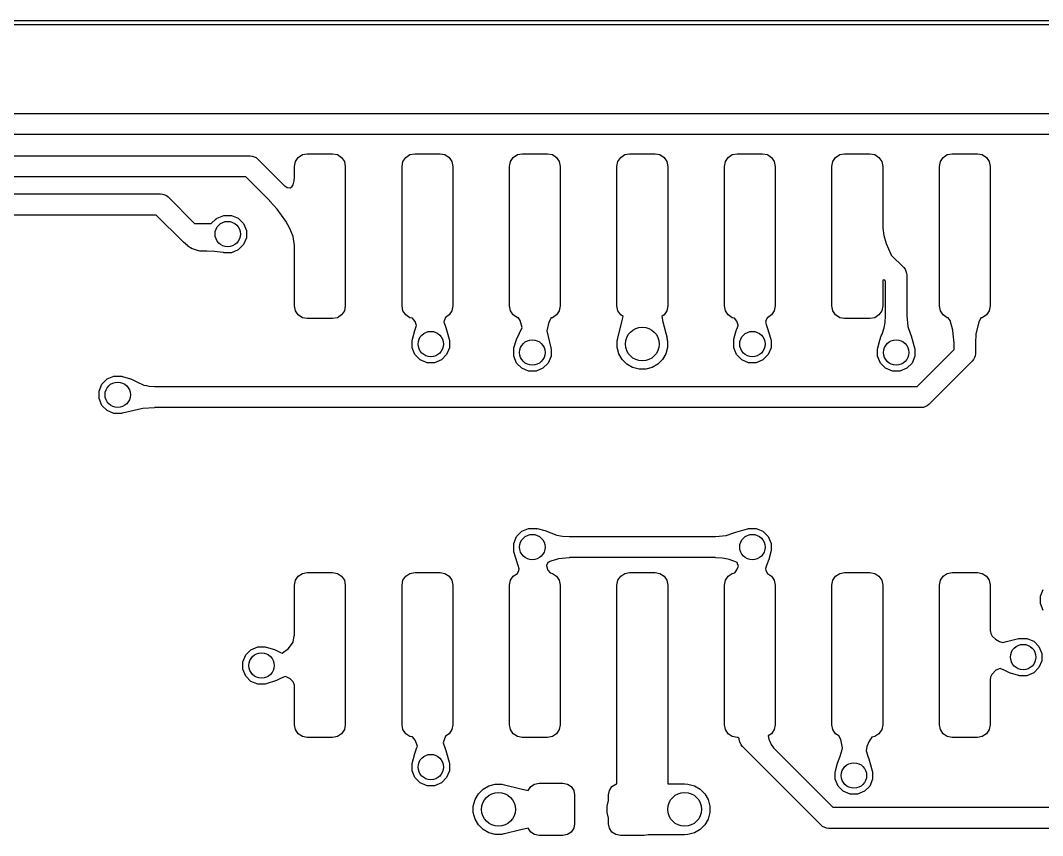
# Model space of a CAD drawing. Extents: x 89 to 178, y -115 to -57.
# Drawn here: x 114.95 to 127.03, y -66.61 to -56.97 of the extents above; entities that cross this region are included whole.
import ezdxf

# ---------------------------------------------------------------- set-up
doc = ezdxf.new("R2010")
doc.units = 0
doc.layers.add('BLACK', color=7, linetype='CONTINUOUS')

msp = doc.modelspace()

# ---------------------------------------------------------------- linework, layer by layer
at = {"layer": 'BLACK', "linetype": 'CONTINUOUS'}
for p, q in [((97.5, -56.975), (169.5, -56.975)), ((169.47582, -57.025), (97.524182, -57.025)), ((99.612667, -58.075), (129.6, -58.075)), ((129.548224, -58.325), (99.613449, -58.325)), ((102, -58.575), (117.665, -58.575)), ((117.665, -58.575), (117.689386, -58.577402)), ((117.689386, -58.577402), (117.689387, -58.577402)), ((117.689387, -58.577402), (117.699975, -58.581788)), ((118.233934, -58.593934), (118.282597, -58.561418)), ((118.282597, -58.561418), (118.34, -58.55)), ((118.34, -58.55), (118.64, -58.55)), ((118.64, -58.55), (118.697403, -58.561418)), ((118.697403, -58.561418), (118.746066, -58.593934)), ((119.503934, -58.593934), (119.552597, -58.561418)), ((119.552597, -58.561418), (119.61, -58.55)), ((119.61, -58.55), (119.91, -58.55)), ((119.91, -58.55), (119.967403, -58.561418)), ((119.967403, -58.561418), (120.016066, -58.593934)), ((120.773934, -58.593934), (120.822597, -58.561418)), ((120.822597, -58.561418), (120.88, -58.55)), ((120.88, -58.55), (121.18, -58.55)), ((121.18, -58.55), (121.237403, -58.561418)), ((121.237403, -58.561418), (121.286066, -58.593934)), ((122.043934, -58.593934), (122.092597, -58.561418)), ((122.092597, -58.561418), (122.15, -58.55)), ((122.15, -58.55), (122.45, -58.55)), ((122.45, -58.55), (122.507403, -58.561418)), ((122.507403, -58.561418), (122.556066, -58.593934)), ((123.313934, -58.593934), (123.362597, -58.561418)), ((123.362597, -58.561418), (123.42, -58.55)), ((123.42, -58.55), (123.72, -58.55)), ((123.72, -58.55), (123.777403, -58.561418)), ((123.777403, -58.561418), (123.826066, -58.593934)), ((124.583934, -58.593934), (124.632597, -58.561418)), ((124.632597, -58.561418), (124.69, -58.55)), ((124.69, -58.55), (124.99, -58.55)), ((124.99, -58.55), (125.047403, -58.561418)), ((125.047403, -58.561418), (125.096066, -58.593934)), ((125.853934, -58.593934), (125.902597, -58.561418)), ((125.902597, -58.561418), (125.96, -58.55)), ((125.96, -58.55), (126.26, -58.55)), ((126.26, -58.55), (126.317403, -58.561418)), ((126.317403, -58.561418), (126.366066, -58.593934)), ((117.699975, -58.581788), (117.734446, -58.596066)), ((117.734446, -58.596066), (117.734451, -58.596071)), ((117.734451, -58.596071), (117.753388, -58.611612)), ((117.753388, -58.611612), (118.070896, -58.92912)), ((118.19, -58.7), (118.201418, -58.642597)), ((118.19, -58.844255), (118.19, -58.7)), ((118.201418, -58.642597), (118.233934, -58.593934)), ((118.746066, -58.593934), (118.778582, -58.642597)), ((118.778582, -58.642597), (118.79, -58.7)), ((118.79, -58.7), (118.79, -60.35)), ((119.46, -58.7), (119.471418, -58.642597)), ((119.46, -60.35), (119.46, -58.7)), ((119.471418, -58.642597), (119.503934, -58.593934)), ((120.016066, -58.593934), (120.048582, -58.642597)), ((120.048582, -58.642597), (120.06, -58.7)), ((120.06, -58.7), (120.06, -60.35)), ((120.73, -58.7), (120.741418, -58.642597)), ((120.73, -60.35), (120.73, -58.7)), ((120.741418, -58.642597), (120.773934, -58.593934)), ((121.286066, -58.593934), (121.318582, -58.642597)), ((121.318582, -58.642597), (121.33, -58.7)), ((121.33, -58.7), (121.33, -60.35)), ((122, -58.7), (122.011418, -58.642597)), ((122, -60.35), (122, -58.7)), ((122.011418, -58.642597), (122.043934, -58.593934)), ((122.556066, -58.593934), (122.588582, -58.642597)), ((122.588582, -58.642597), (122.6, -58.7)), ((122.6, -58.7), (122.6, -60.35)), ((123.27, -58.7), (123.281418, -58.642597)), ((123.27, -60.35), (123.27, -58.7)), ((123.281418, -58.642597), (123.313934, -58.593934)), ((123.826066, -58.593934), (123.858582, -58.642597)), ((123.858582, -58.642597), (123.87, -58.7)), ((123.87, -58.7), (123.87, -60.35)), ((124.54, -58.7), (124.551418, -58.642597)), ((124.54, -60.35), (124.54, -58.7)), ((124.551418, -58.642597), (124.583934, -58.593934)), ((125.096066, -58.593934), (125.128582, -58.642597)), ((125.128582, -58.642597), (125.14, -58.7)), ((125.14, -58.7), (125.14, -59.426898)), ((125.81, -58.7), (125.821418, -58.642597)), ((125.81, -60.35), (125.81, -58.7)), ((125.821418, -58.642597), (125.853934, -58.593934)), ((126.366066, -58.593934), (126.398582, -58.642597)), ((126.398582, -58.642597), (126.41, -58.7)), ((126.41, -58.7), (126.41, -60.35)), ((117.613224, -58.825), (102.155406, -58.825)), ((117.896579, -59.108355), (117.613224, -58.825)), ((118.070896, -58.92912), (118.074316, -58.930212)), ((118.074316, -58.930212), (118.076091, -58.931474)), ((118.076091, -58.931474), (118.100834, -58.949071)), ((118.139584, -58.953804), (118.157637, -58.942691)), ((118.157637, -58.942691), (118.172979, -58.918907)), ((118.172979, -58.918907), (118.185373, -58.872208)), ((118.185373, -58.872208), (118.186756, -58.850844)), ((118.186756, -58.850844), (118.19, -58.844255)), ((102.85, -59.025), (116.606841, -59.025)), ((116.606841, -59.025), (116.631227, -59.027402)), ((116.631227, -59.027402), (116.631228, -59.027402)), ((116.631228, -59.027402), (116.644425, -59.032868)), ((116.644425, -59.032868), (116.676287, -59.046066)), ((116.676287, -59.046066), (116.676292, -59.046071)), ((116.676292, -59.046071), (116.695229, -59.061612)), ((116.695229, -59.061612), (117.008618, -59.375)), ((118.100834, -58.949071), (118.139584, -58.953804)), ((117.896996, -59.109511), (117.896579, -59.108355)), ((117.986331, -59.207614), (117.896996, -59.109511)), ((116.555065, -59.275), (102.901777, -59.275)), ((116.868453, -59.588389), (116.555065, -59.275)), ((117.274997, -59.312919), (117.356105, -59.279323)), ((117.356105, -59.279323), (117.443895, -59.279323)), ((117.443895, -59.279323), (117.525003, -59.312919)), ((118.08716, -59.346696), (117.986331, -59.207614)), ((117.008618, -59.375), (117.203267, -59.375)), ((117.203267, -59.375), (117.264985, -59.321584)), ((117.264985, -59.321584), (117.267001, -59.320914)), ((117.267001, -59.320914), (117.274997, -59.312919)), ((117.525003, -59.312919), (117.587081, -59.374997)), ((117.587081, -59.374997), (117.620677, -59.456105)), ((118.135899, -59.435882), (118.08716, -59.346696)), ((117.620677, -59.543895), (117.587081, -59.625003)), ((117.620677, -59.456105), (117.620677, -59.543895)), ((118.171612, -59.528967), (118.135899, -59.435882)), ((118.187752, -59.634558), (118.171612, -59.528967)), ((125.14, -59.426898), (125.140304, -59.42827)), ((125.140304, -59.42827), (125.140306, -59.42827)), ((125.140306, -59.42827), (125.140308, -59.42829)), ((125.140308, -59.42829), (125.140341, -59.428435)), ((125.140341, -59.428435), (125.140356, -59.428621)), ((125.140356, -59.428621), (125.152964, -59.516766)), ((125.152964, -59.516766), (125.152964, -59.516767)), ((125.152964, -59.516767), (125.180788, -59.610304)), ((116.875706, -59.594341), (116.868453, -59.588389)), ((116.875952, -59.594848), (116.875706, -59.594341)), ((116.927338, -59.640489), (116.875952, -59.594848)), ((116.928838, -59.641619), (116.927338, -59.640489)), ((116.980665, -59.674512), (116.928838, -59.641619)), ((117.587081, -59.625003), (117.525003, -59.687081)), ((118.188495, -59.637233), (118.187752, -59.634558)), ((118.19, -59.638746), (118.188495, -59.637233)), ((118.19, -60.35), (118.19, -59.638746)), ((125.180788, -59.610304), (125.234475, -59.736758)), ((116.983724, -59.675885), (116.980665, -59.674512)), ((117.032661, -59.68985), (116.983724, -59.675885)), ((117.071192, -59.700845), (117.032661, -59.68985)), ((117.07403, -59.701288), (117.071192, -59.700845)), ((117.152861, -59.703795), (117.07403, -59.701288)), ((117.152972, -59.703798), (117.152861, -59.703795)), ((117.242458, -59.705793), (117.152972, -59.703798)), ((117.345287, -59.71926), (117.242455, -59.705793)), ((117.242455, -59.705793), (117.242458, -59.705793)), ((117.350031, -59.718161), (117.345287, -59.71926)), ((117.356105, -59.720677), (117.350031, -59.718161)), ((117.443895, -59.720677), (117.356105, -59.720677)), ((117.525003, -59.687081), (117.443895, -59.720677)), ((125.234475, -59.736758), (125.241145, -59.749368)), ((125.241145, -59.749368), (125.38841, -59.896633)), ((125.38841, -59.896633), (125.403955, -59.915575)), ((125.403955, -59.915575), (125.403956, -59.915576)), ((125.403956, -59.915576), (125.42262, -59.960636)), ((125.42262, -59.960636), (125.425022, -59.985022)), ((125.425022, -59.985022), (125.425022, -60.462887)), ((125.153649, -60.040359), (125.14, -60.04393)), ((125.14, -60.04393), (125.14, -60.35)), ((125.164413, -60.049605), (125.153649, -60.040359)), ((125.171733, -60.055892), (125.164413, -60.049605)), ((125.175022, -60.05711), (125.171733, -60.055892)), ((125.175022, -60.464226), (125.175022, -60.05711)), ((118.201418, -60.407403), (118.19, -60.35)), ((118.79, -60.35), (118.778582, -60.407403)), ((119.471418, -60.407403), (119.46, -60.35)), ((120.06, -60.35), (120.048582, -60.407403)), ((120.741418, -60.407403), (120.73, -60.35)), ((121.33, -60.35), (121.318582, -60.407403)), ((122.011418, -60.407403), (122, -60.35)), ((122.6, -60.35), (122.588582, -60.407403)), ((123.281418, -60.407403), (123.27, -60.35)), ((123.87, -60.35), (123.858582, -60.407403)), ((124.551418, -60.407403), (124.54, -60.35)), ((125.14, -60.35), (125.128582, -60.407403)), ((125.821418, -60.407403), (125.81, -60.35)), ((126.41, -60.35), (126.398582, -60.407403)), ((118.233934, -60.456066), (118.201418, -60.407403)), ((118.282597, -60.488582), (118.233934, -60.456066)), ((118.34, -60.5), (118.282597, -60.488582)), ((118.64, -60.5), (118.34, -60.5)), ((118.697403, -60.488582), (118.64, -60.5)), ((118.746066, -60.456066), (118.697403, -60.488582)), ((118.778582, -60.407403), (118.746066, -60.456066)), ((119.503934, -60.456066), (119.471418, -60.407403)), ((119.552597, -60.488582), (119.503934, -60.456066)), ((119.581885, -60.494407), (119.552597, -60.488582)), ((119.614364, -60.533859), (119.581885, -60.494407)), ((119.973258, -60.484669), (119.958785, -60.527216)), ((120.016066, -60.456066), (119.973258, -60.484669)), ((120.048582, -60.407403), (120.016066, -60.456066)), ((120.773934, -60.456066), (120.741418, -60.407403)), ((120.822597, -60.488582), (120.773934, -60.456066)), ((120.835065, -60.491062), (120.822597, -60.488582)), ((120.855538, -60.521624), (120.835065, -60.491062)), ((121.22077, -60.49189), (121.196475, -60.540422)), ((121.237403, -60.488582), (121.22077, -60.49189)), ((121.286066, -60.456066), (121.237403, -60.488582)), ((121.318582, -60.407403), (121.286066, -60.456066)), ((122.043934, -60.456066), (122.011418, -60.407403)), ((122.07193, -60.474772), (122.043934, -60.456066)), ((122.056117, -60.536232), (122.07193, -60.474772)), ((122.556066, -60.456066), (122.529103, -60.474082)), ((122.529103, -60.474082), (122.543911, -60.536345)), ((122.588582, -60.407403), (122.556066, -60.456066)), ((123.313934, -60.456066), (123.281418, -60.407403)), ((123.362597, -60.488582), (123.313934, -60.456066)), ((123.388678, -60.493769), (123.362597, -60.488582)), ((123.415795, -60.528433), (123.388678, -60.493769)), ((123.77613, -60.488835), (123.759502, -60.52462)), ((123.777403, -60.488582), (123.77613, -60.488835)), ((123.826066, -60.456066), (123.777403, -60.488582)), ((123.858582, -60.407403), (123.826066, -60.456066)), ((124.583934, -60.456066), (124.551418, -60.407403)), ((124.632597, -60.488582), (124.583934, -60.456066)), ((124.69, -60.5), (124.632597, -60.488582)), ((124.99, -60.5), (124.69, -60.5)), ((125.047403, -60.488582), (124.99, -60.5)), ((125.096066, -60.456066), (125.047403, -60.488582)), ((125.128582, -60.407403), (125.096066, -60.456066)), ((125.17039, -60.544702), (125.174453, -60.465423)), ((125.174453, -60.465423), (125.175022, -60.464226)), ((125.425022, -60.462887), (125.425993, -60.464959)), ((125.425993, -60.464959), (125.437556, -60.591632)), ((125.853934, -60.456066), (125.821418, -60.407403)), ((125.902597, -60.488582), (125.853934, -60.456066)), ((125.915065, -60.491062), (125.902597, -60.488582)), ((125.935538, -60.521624), (125.915065, -60.491062)), ((126.30077, -60.49189), (126.276475, -60.540422)), ((126.317403, -60.488582), (126.30077, -60.49189)), ((126.366066, -60.456066), (126.317403, -60.488582)), ((126.398582, -60.407403), (126.366066, -60.456066)), ((119.605802, -60.653176), (119.623977, -60.604268)), ((119.632575, -60.58106), (119.614364, -60.533859)), ((119.623977, -60.604268), (119.631994, -60.582696)), ((119.631994, -60.582696), (119.632575, -60.58106)), ((119.958785, -60.527216), (119.954074, -60.541064)), ((119.954074, -60.541064), (119.967993, -60.582662)), ((119.967993, -60.582662), (119.968004, -60.582691)), ((119.968004, -60.582691), (119.976168, -60.603208)), ((119.976168, -60.603208), (119.976532, -60.604268)), ((119.976532, -60.604268), (120.01713, -60.743906)), ((120.848325, -60.673445), (120.880454, -60.604063)), ((120.880454, -60.604063), (120.855538, -60.521624)), ((121.196475, -60.540422), (121.171623, -60.643011)), ((122.008668, -60.729634), (122.056085, -60.536359)), ((122.056085, -60.536359), (122.056117, -60.536232)), ((122.543911, -60.536345), (122.591331, -60.729634)), ((123.405802, -60.653176), (123.423977, -60.604268)), ((123.433843, -60.577497), (123.415795, -60.528433)), ((123.423977, -60.604268), (123.431994, -60.582696)), ((123.431994, -60.582696), (123.433843, -60.577497)), ((123.758429, -60.528433), (123.754509, -60.542365)), ((123.754509, -60.542365), (123.767993, -60.582662)), ((123.759498, -60.524633), (123.758429, -60.528433)), ((123.759499, -60.52463), (123.759498, -60.524633)), ((123.759501, -60.524624), (123.759499, -60.52463)), ((123.759502, -60.52462), (123.759501, -60.524624)), ((123.767993, -60.582662), (123.768004, -60.582691)), ((123.768004, -60.582691), (123.776168, -60.603208)), ((123.776168, -60.603208), (123.776532, -60.604268)), ((123.776532, -60.604268), (123.81713, -60.743906)), ((125.132016, -60.682696), (125.157965, -60.609751)), ((125.157965, -60.609751), (125.17039, -60.544702)), ((125.437556, -60.591632), (125.468015, -60.682662)), ((125.970637, -60.637752), (125.935538, -60.521624)), ((126.276475, -60.540422), (126.242684, -60.679912)), ((119.579323, -60.756105), (119.582815, -60.747673)), ((119.582249, -60.744761), (119.582373, -60.744215)), ((119.582815, -60.747673), (119.582249, -60.744761)), ((119.582373, -60.744215), (119.605437, -60.654337)), ((119.605437, -60.654337), (119.605802, -60.653176)), ((120.01713, -60.743906), (120.016813, -60.746777)), ((120.016813, -60.746777), (120.020677, -60.756105)), ((120.78293, -60.843881), (120.811301, -60.747749)), ((120.811301, -60.747749), (120.812055, -60.745836)), ((120.812055, -60.745836), (120.848325, -60.673445)), ((121.171623, -60.643011), (121.186355, -60.709789)), ((121.186355, -60.709789), (121.217924, -60.84437)), ((122.002567, -60.760842), (122.009508, -60.734935)), ((122.008563, -60.730102), (122.008668, -60.729634)), ((122.009508, -60.734935), (122.008563, -60.730102)), ((122.591331, -60.729634), (122.590508, -60.734998)), ((122.590508, -60.734998), (122.597433, -60.760842)), ((123.379323, -60.756105), (123.382815, -60.747673)), ((123.382249, -60.744761), (123.382373, -60.744215)), ((123.382815, -60.747673), (123.382249, -60.744761)), ((123.382373, -60.744215), (123.405437, -60.654337)), ((123.405437, -60.654337), (123.405802, -60.653176)), ((123.81713, -60.743906), (123.816813, -60.746777)), ((123.816813, -60.746777), (123.820677, -60.756105)), ((125.082395, -60.844215), (125.105459, -60.754337)), ((125.105459, -60.754337), (125.105824, -60.753176)), ((125.105824, -60.753176), (125.123999, -60.704268)), ((125.123999, -60.704268), (125.132016, -60.682696)), ((125.468015, -60.682662), (125.468026, -60.682691)), ((125.468026, -60.682691), (125.47619, -60.703208)), ((125.47619, -60.703208), (125.476554, -60.704268)), ((125.476554, -60.704268), (125.517152, -60.843906)), ((125.974369, -60.679912), (125.970637, -60.637752)), ((125.984056, -60.789332), (125.974369, -60.679912)), ((126.242683, -60.67992), (126.235701, -60.789047)), ((126.242684, -60.679912), (126.242683, -60.67992)), ((119.579323, -60.843895), (119.579323, -60.756105)), ((119.612919, -60.925003), (119.579323, -60.843895)), ((120.020677, -60.843895), (119.987081, -60.925003)), ((120.020677, -60.756105), (120.020677, -60.843895)), ((120.779323, -60.856105), (120.783103, -60.846977)), ((120.779323, -60.943895), (120.779323, -60.856105)), ((120.78269, -60.844851), (120.78293, -60.843881)), ((120.783103, -60.846977), (120.78269, -60.844851)), ((121.217924, -60.84437), (121.217326, -60.848016)), ((121.217326, -60.848016), (121.220677, -60.856105)), ((121.220677, -60.856105), (121.220677, -60.943895)), ((122.002567, -60.839158), (122.002567, -60.760842)), ((122.022836, -60.914805), (122.002567, -60.839158)), ((122.597433, -60.839158), (122.577164, -60.914805)), ((122.597433, -60.760842), (122.597433, -60.839158)), ((123.379323, -60.843895), (123.379323, -60.756105)), ((123.412919, -60.925003), (123.379323, -60.843895)), ((123.820677, -60.843895), (123.787081, -60.925003)), ((123.820677, -60.756105), (123.820677, -60.843895)), ((125.079345, -60.856105), (125.082837, -60.847673)), ((125.079345, -60.943895), (125.079345, -60.856105)), ((125.082271, -60.844761), (125.082395, -60.844215)), ((125.082837, -60.847673), (125.082271, -60.844761)), ((125.517152, -60.843906), (125.516835, -60.846777)), ((125.516835, -60.846777), (125.520699, -60.856105)), ((125.520699, -60.856105), (125.520699, -60.943895)), ((125.545804, -61.302), (125.985, -60.862803)), ((125.985, -60.791353), (125.984056, -60.789332)), ((125.985, -60.862803), (125.985, -60.791353)), ((126.235701, -60.789047), (126.235, -60.790474)), ((126.235, -60.790474), (126.235, -60.91458)), ((119.674997, -60.987081), (119.612919, -60.925003)), ((119.756105, -61.020677), (119.674997, -60.987081)), ((119.925003, -60.987081), (119.843895, -61.020677)), ((119.987081, -60.925003), (119.925003, -60.987081)), ((120.812919, -61.025003), (120.779323, -60.943895)), ((121.220677, -60.943895), (121.187081, -61.025003)), ((122.061994, -60.982628), (122.022836, -60.914805)), ((122.117372, -61.038006), (122.061994, -60.982628)), ((122.538006, -60.982628), (122.482628, -61.038006)), ((122.577164, -60.914805), (122.538006, -60.982628)), ((123.474997, -60.987081), (123.412919, -60.925003)), ((123.556105, -61.020677), (123.474997, -60.987081)), ((123.725003, -60.987081), (123.643895, -61.020677)), ((123.787081, -60.925003), (123.725003, -60.987081)), ((125.112941, -61.025003), (125.079345, -60.943895)), ((125.520699, -60.943895), (125.487103, -61.025003)), ((126.213933, -60.984027), (126.198388, -61.002969)), ((126.213934, -60.984026), (126.213933, -60.984027)), ((126.224907, -60.957533), (126.213934, -60.984026)), ((126.232598, -60.938967), (126.224907, -60.957533)), ((126.235, -60.91458), (126.232598, -60.938966)), ((126.232598, -60.938966), (126.232598, -60.938967)), ((119.843895, -61.020677), (119.756105, -61.020677)), ((120.874997, -61.087081), (120.812919, -61.025003)), ((120.956105, -61.120677), (120.874997, -61.087081)), ((121.125003, -61.087081), (121.043895, -61.120677)), ((121.187081, -61.025003), (121.125003, -61.087081)), ((122.185195, -61.077164), (122.117372, -61.038006)), ((122.260842, -61.097433), (122.185195, -61.077164)), ((122.339158, -61.097433), (122.260842, -61.097433)), ((122.414805, -61.077164), (122.339158, -61.097433)), ((122.482628, -61.038006), (122.414805, -61.077164)), ((123.643895, -61.020677), (123.556105, -61.020677)), ((125.175019, -61.087081), (125.112941, -61.025003)), ((125.256127, -61.120677), (125.175019, -61.087081)), ((125.425025, -61.087081), (125.343917, -61.120677)), ((125.487103, -61.025003), (125.425025, -61.087081)), ((126.198388, -61.002969), (125.685968, -61.515388)), ((115.912919, -61.274997), (115.974997, -61.212919)), ((115.974997, -61.212919), (116.056105, -61.179323)), ((116.056105, -61.179323), (116.143895, -61.179323)), ((116.143895, -61.179323), (116.152951, -61.183074)), ((116.152951, -61.183074), (116.155159, -61.182645)), ((116.155159, -61.182645), (116.156087, -61.182874)), ((116.156087, -61.182874), (116.251751, -61.210739)), ((116.251751, -61.210739), (116.253608, -61.211456)), ((116.253608, -61.211456), (116.325913, -61.246719)), ((121.043895, -61.120677), (120.956105, -61.120677)), ((125.343917, -61.120677), (125.256127, -61.120677)), ((115.879323, -61.356105), (115.912919, -61.274997)), ((115.879323, -61.443895), (115.879323, -61.356105)), ((116.325913, -61.246719), (116.410224, -61.284854)), ((116.410224, -61.284854), (116.440468, -61.291386)), ((116.440468, -61.291386), (116.468096, -61.297355)), ((116.468096, -61.297355), (116.4681, -61.297355)), ((116.4681, -61.297355), (116.468108, -61.297357)), ((116.468108, -61.297357), (116.534677, -61.301341)), ((116.534677, -61.301341), (116.536033, -61.302)), ((116.536033, -61.302), (125.545804, -61.302)), ((115.912919, -61.525003), (115.879323, -61.443895)), ((115.974997, -61.587081), (115.912919, -61.525003)), ((116.056105, -61.620677), (115.974997, -61.587081)), ((116.294986, -61.584267), (116.155683, -61.617836)), ((116.397075, -61.560706), (116.294986, -61.584267)), ((116.534661, -61.552645), (116.397075, -61.560706)), ((116.536098, -61.552), (116.534661, -61.552645)), ((125.59758, -61.552), (116.536098, -61.552)), ((125.621966, -61.549598), (125.59758, -61.552)), ((125.621967, -61.549598), (125.621966, -61.549598)), ((125.63924, -61.542443), (125.621967, -61.549598)), ((125.667026, -61.530934), (125.63924, -61.542443)), ((125.667031, -61.530928), (125.667026, -61.530934)), ((125.685968, -61.515388), (125.667031, -61.530928)), ((116.143895, -61.620677), (116.056105, -61.620677)), ((116.152111, -61.617273), (116.143895, -61.620677)), ((116.155683, -61.617836), (116.152111, -61.617273)), ((120.812919, -63.074997), (120.874997, -63.012919)), ((120.874997, -63.012919), (120.956105, -62.979323)), ((120.956105, -62.979323), (121.043895, -62.979323)), ((121.043895, -62.979323), (121.052325, -62.982815)), ((121.052325, -62.982815), (121.055238, -62.982249)), ((121.055238, -62.982249), (121.055791, -62.982375)), ((121.055791, -62.982375), (121.145672, -63.00544)), ((121.145672, -63.00544), (121.146805, -63.005795)), ((121.146805, -63.005795), (121.217303, -63.031993)), ((121.217303, -63.031993), (121.290248, -63.057943)), ((123.291628, -63.062466), (123.382696, -63.031994)), ((123.382696, -63.031994), (123.403215, -63.023827)), ((123.403215, -63.023827), (123.404263, -63.023467)), ((123.404263, -63.023467), (123.543907, -62.982869)), ((123.543907, -62.982869), (123.546779, -62.983185)), ((123.546779, -62.983185), (123.556105, -62.979323)), ((123.556105, -62.979323), (123.643895, -62.979323)), ((123.643895, -62.979323), (123.725003, -63.012919)), ((123.725003, -63.012919), (123.787081, -63.074997)), ((120.779323, -63.156105), (120.812919, -63.074997)), ((120.779323, -63.243895), (120.779323, -63.156105)), ((121.290248, -63.057943), (121.290252, -63.057943)), ((121.290252, -63.057943), (121.290253, -63.057944)), ((121.290253, -63.057944), (121.355291, -63.070367)), ((121.355291, -63.070367), (121.355293, -63.070367)), ((121.355293, -63.070367), (121.355298, -63.070368)), ((121.355298, -63.070368), (121.434576, -63.074431)), ((121.434576, -63.074431), (121.435772, -63.075)), ((121.435772, -63.075), (123.162887, -63.075)), ((123.162887, -63.075), (123.164958, -63.074029)), ((123.164958, -63.074029), (123.291628, -63.062466)), ((123.787081, -63.074997), (123.820677, -63.156105)), ((123.820677, -63.156105), (123.820677, -63.243895)), ((120.783185, -63.25322), (120.779323, -63.243895)), ((120.782869, -63.256093), (120.783185, -63.25322)), ((120.823466, -63.395729), (120.782869, -63.256093)), ((123.817618, -63.255814), (123.794563, -63.345653)), ((123.820677, -63.243895), (123.817184, -63.252327)), ((123.817184, -63.252327), (123.81775, -63.255238)), ((123.81775, -63.255238), (123.817618, -63.255814)), ((120.82383, -63.396789), (120.823466, -63.395729)), ((120.831993, -63.417303), (120.82383, -63.396789)), ((121.181632, -63.38063), (121.167997, -63.417324)), ((121.19573, -63.376532), (121.181632, -63.38063)), ((121.196789, -63.376168), (121.19573, -63.376532)), ((121.217293, -63.368009), (121.196789, -63.376168)), ((121.217336, -63.367993), (121.217293, -63.368009)), ((121.308366, -63.337534), (121.217336, -63.367993)), ((121.435041, -63.32597), (121.308366, -63.337534)), ((121.43711, -63.325), (121.435041, -63.32597)), ((123.16423, -63.325), (121.43711, -63.325)), ((123.165424, -63.325568), (123.16423, -63.325)), ((123.244708, -63.329632), (123.165424, -63.325568)), ((123.309744, -63.342055), (123.244708, -63.329632)), ((123.309748, -63.342056), (123.309744, -63.342055)), ((123.309752, -63.342057), (123.309748, -63.342056)), ((123.325283, -63.347581), (123.309752, -63.342057)), ((123.382674, -63.367997), (123.325283, -63.347581)), ((123.419367, -63.381632), (123.382674, -63.367997)), ((123.423466, -63.395729), (123.419367, -63.381632)), ((123.42383, -63.396789), (123.423466, -63.395729)), ((123.431993, -63.417303), (123.42383, -63.396789)), ((123.794197, -63.346821), (123.767997, -63.417324)), ((123.794563, -63.345653), (123.794197, -63.346821)), ((118.233934, -63.543934), (118.282597, -63.511418)), ((118.282597, -63.511418), (118.34, -63.5)), ((118.34, -63.5), (118.64, -63.5)), ((118.64, -63.5), (118.697403, -63.511418)), ((118.697403, -63.511418), (118.746066, -63.543934)), ((119.503934, -63.543934), (119.552597, -63.511418)), ((119.552597, -63.511418), (119.61, -63.5)), ((119.61, -63.5), (119.91, -63.5)), ((119.91, -63.5), (119.967403, -63.511418)), ((119.967403, -63.511418), (120.016066, -63.543934)), ((120.773934, -63.543934), (120.822597, -63.511418)), ((120.822597, -63.511418), (120.823868, -63.511165)), ((120.823868, -63.511165), (120.840497, -63.475379)), ((120.831999, -63.417323), (120.831993, -63.417303)), ((120.832005, -63.417337), (120.831999, -63.417323)), ((120.845489, -63.457637), (120.832005, -63.417337)), ((120.840497, -63.475379), (120.840498, -63.475375)), ((120.840498, -63.475375), (120.840502, -63.475367)), ((120.840502, -63.475367), (120.845489, -63.457637)), ((121.167997, -63.417324), (121.166155, -63.422499)), ((121.166155, -63.422499), (121.184205, -63.471567)), ((121.184205, -63.471567), (121.211321, -63.50623)), ((121.211321, -63.50623), (121.237403, -63.511418)), ((121.237403, -63.511418), (121.286066, -63.543934)), ((122.043934, -63.543934), (122.092597, -63.511418)), ((122.092597, -63.511418), (122.15, -63.5)), ((122.15, -63.5), (122.45, -63.5)), ((122.45, -63.5), (122.507403, -63.511418)), ((122.507403, -63.511418), (122.556066, -63.543934)), ((123.313934, -63.543934), (123.362597, -63.511418)), ((123.362597, -63.511418), (123.391976, -63.505574)), ((123.391976, -63.505574), (123.418068, -63.467297)), ((123.418068, -63.467297), (123.434982, -63.426233)), ((123.431999, -63.417323), (123.431993, -63.417303)), ((123.432005, -63.417337), (123.431999, -63.417323)), ((123.434982, -63.426233), (123.432005, -63.417337)), ((123.767997, -63.417324), (123.754988, -63.453894)), ((123.754988, -63.453894), (123.760367, -63.477764)), ((123.760367, -63.477764), (123.78023, -63.513307)), ((123.78023, -63.513307), (123.826066, -63.543934)), ((124.583934, -63.543934), (124.632597, -63.511418)), ((124.632597, -63.511418), (124.69, -63.5)), ((124.69, -63.5), (124.99, -63.5)), ((124.99, -63.5), (125.047403, -63.511418)), ((125.047403, -63.511418), (125.096066, -63.543934)), ((125.853934, -63.543934), (125.902597, -63.511418)), ((125.902597, -63.511418), (125.96, -63.5)), ((125.96, -63.5), (126.26, -63.5)), ((126.26, -63.5), (126.317403, -63.511418)), ((126.317403, -63.511418), (126.366066, -63.543934)), ((118.19, -63.65), (118.201418, -63.592597)), ((118.19, -64.24452), (118.19, -63.65)), ((118.201418, -63.592597), (118.233934, -63.543934)), ((118.746066, -63.543934), (118.778582, -63.592597)), ((118.778582, -63.592597), (118.79, -63.65)), ((118.79, -63.65), (118.79, -65.3)), ((119.46, -63.65), (119.471418, -63.592597)), ((119.46, -65.3), (119.46, -63.65)), ((119.471418, -63.592597), (119.503934, -63.543934)), ((120.016066, -63.543934), (120.048582, -63.592597)), ((120.048582, -63.592597), (120.06, -63.65)), ((120.06, -63.65), (120.06, -65.3)), ((120.73, -63.65), (120.741418, -63.592597)), ((120.73, -65.3), (120.73, -63.65)), ((120.741418, -63.592597), (120.773934, -63.543934)), ((121.286066, -63.543934), (121.318582, -63.592597)), ((121.318582, -63.592597), (121.33, -63.65)), ((121.33, -63.65), (121.33, -65.3)), ((122, -63.65), (122.011418, -63.592597)), ((122, -64.474997), (122, -63.65)), ((122.011418, -63.592597), (122.043934, -63.543934)), ((122.556066, -63.543934), (122.588582, -63.592597)), ((122.588582, -63.592597), (122.6, -63.65)), ((122.6, -63.65), (122.6, -64.474997)), ((123.27, -63.65), (123.281418, -63.592597)), ((123.27, -65.3), (123.27, -63.65)), ((123.281418, -63.592597), (123.313934, -63.543934)), ((123.826066, -63.543934), (123.858582, -63.592597)), ((123.858582, -63.592597), (123.87, -63.65)), ((123.87, -63.65), (123.87, -65.3)), ((124.54, -63.65), (124.551418, -63.592597)), ((124.54, -65.3), (124.54, -63.65)), ((124.551418, -63.592597), (124.583934, -63.543934)), ((125.096066, -63.543934), (125.128582, -63.592597)), ((125.128582, -63.592597), (125.14, -63.65)), ((125.14, -63.65), (125.14, -65.3)), ((125.81, -63.65), (125.821418, -63.592597)), ((125.81, -65.3), (125.81, -63.65)), ((125.821418, -63.592597), (125.853934, -63.543934)), ((126.366066, -63.543934), (126.398582, -63.592597)), ((126.398582, -63.592597), (126.41, -63.65)), ((126.41, -63.65), (126.41, -64.191659)), ((127.004323, -63.781105), (127.037919, -63.699997)), ((127.004323, -63.868895), (127.004323, -63.781105)), ((127.037919, -63.950003), (127.004323, -63.868895)), ((118.171823, -64.322426), (118.186215, -64.250179)), ((118.186215, -64.250179), (118.19, -64.24452)), ((126.41, -64.191659), (126.413153, -64.197613)), ((126.413153, -64.197613), (126.41772, -64.221329)), ((126.41772, -64.221329), (126.417722, -64.221334)), ((126.417722, -64.221334), (126.435224, -64.254117)), ((126.435224, -64.254117), (126.472872, -64.290213)), ((118.119946, -64.399011), (118.171823, -64.322426)), ((126.472872, -64.290213), (126.472874, -64.290214)), ((126.472874, -64.290214), (126.472875, -64.290215)), ((126.472875, -64.290215), (126.521165, -64.316229)), ((126.521165, -64.316229), (126.561203, -64.32683)), ((126.561203, -64.32683), (126.602226, -64.317075)), ((126.602226, -64.317075), (126.744279, -64.282224)), ((126.744279, -64.282224), (126.747798, -64.282763)), ((126.747798, -64.282763), (126.756105, -64.279323)), ((126.756105, -64.279323), (126.843895, -64.279323)), ((126.843895, -64.279323), (126.925003, -64.312919)), ((126.925003, -64.312919), (126.987081, -64.374997)), ((126.987081, -64.374997), (127.020677, -64.456105)), ((117.579323, -64.556105), (117.612919, -64.474997)), ((117.612919, -64.474997), (117.674997, -64.412919)), ((117.674997, -64.412919), (117.756105, -64.379323)), ((117.756105, -64.379323), (117.843895, -64.379323)), ((117.843895, -64.379323), (117.852905, -64.383055)), ((117.852905, -64.383055), (117.855165, -64.382616)), ((117.855165, -64.382616), (117.856075, -64.382839)), ((117.856075, -64.382839), (117.951421, -64.410367)), ((117.951421, -64.410367), (117.953219, -64.411052)), ((117.953219, -64.411052), (117.97511, -64.421535)), ((117.97511, -64.421535), (118.025438, -64.445636)), ((118.025438, -64.445636), (118.044258, -64.454012)), ((118.044258, -64.454012), (118.119946, -64.399011)), ((122, -64.475), (122, -64.474997)), ((122, -65.997956), (122, -64.475)), ((122.6, -64.474997), (122.6, -64.475)), ((122.6, -64.475), (122.6, -66)), ((127.020677, -64.456105), (127.020677, -64.543895)), ((117.579323, -64.643895), (117.579323, -64.556105)), ((127.020677, -64.543895), (126.987081, -64.625003)), ((117.612919, -64.725003), (117.579323, -64.643895)), ((117.674997, -64.787081), (117.612919, -64.725003)), ((118.079802, -64.730438), (118.025456, -64.754356)), ((118.090346, -64.732999), (118.079802, -64.730438)), ((118.090347, -64.732999), (118.090346, -64.732999)), ((118.090348, -64.733), (118.090347, -64.732999)), ((118.138836, -64.757666), (118.090348, -64.733)), ((126.414766, -64.738068), (126.41304, -64.751444)), ((126.42812, -64.706596), (126.414766, -64.738068)), ((126.428121, -64.706595), (126.42812, -64.706596)), ((126.478997, -64.655646), (126.428121, -64.706595)), ((126.529393, -64.634258), (126.478997, -64.655646)), ((126.57456, -64.654363), (126.529393, -64.634258)), ((126.646774, -64.688945), (126.57456, -64.654363)), ((126.648582, -64.689634), (126.646774, -64.688945)), ((126.743922, -64.717159), (126.648582, -64.689634)), ((126.744834, -64.717383), (126.743922, -64.717159)), ((126.747092, -64.716943), (126.744834, -64.717383)), ((126.756105, -64.720677), (126.747092, -64.716943)), ((126.843895, -64.720677), (126.756105, -64.720677)), ((126.925003, -64.687081), (126.843895, -64.720677)), ((126.987081, -64.625003), (126.925003, -64.687081)), ((117.756105, -64.820677), (117.674997, -64.787081)), ((117.843895, -64.820677), (117.756105, -64.820677)), ((117.853839, -64.816557), (117.843895, -64.820677)), ((117.856285, -64.816772), (117.853839, -64.816557)), ((117.976391, -64.778924), (117.856285, -64.816772)), ((117.978143, -64.778212), (117.976391, -64.778924)), ((118.025456, -64.754356), (117.978143, -64.778212)), ((118.173988, -64.791624), (118.138836, -64.757666)), ((118.183596, -64.823066), (118.173988, -64.791624)), ((118.187389, -64.828712), (118.183596, -64.823066)), ((118.19, -64.829495), (118.187389, -64.828712)), ((118.19, -65.3), (118.19, -64.829495)), ((126.41304, -64.751444), (126.41, -64.756739)), ((126.41, -64.756739), (126.41, -65.3)), ((118.201418, -65.357403), (118.19, -65.3)), ((118.79, -65.3), (118.778582, -65.357403)), ((119.471418, -65.357403), (119.46, -65.3)), ((120.06, -65.3), (120.048582, -65.357403)), ((120.741418, -65.357403), (120.73, -65.3)), ((121.33, -65.3), (121.318582, -65.357403)), ((123.281418, -65.357403), (123.27, -65.3)), ((123.87, -65.3), (123.858582, -65.357403)), ((124.551418, -65.357403), (124.54, -65.3)), ((125.14, -65.3), (125.128582, -65.357403)), ((125.821418, -65.357403), (125.81, -65.3)), ((126.41, -65.3), (126.398582, -65.357403)), ((118.233934, -65.406066), (118.201418, -65.357403)), ((118.282597, -65.438582), (118.233934, -65.406066)), ((118.34, -65.45), (118.282597, -65.438582)), ((118.64, -65.45), (118.34, -65.45)), ((118.697403, -65.438582), (118.64, -65.45)), ((118.746066, -65.406066), (118.697403, -65.438582)), ((118.778582, -65.357403), (118.746066, -65.406066)), ((119.503934, -65.406066), (119.471418, -65.357403)), ((119.552597, -65.438582), (119.503934, -65.406066)), ((119.581885, -65.444407), (119.552597, -65.438582)), ((119.614364, -65.483859), (119.581885, -65.444407)), ((119.973258, -65.434669), (119.958785, -65.477216)), ((120.016066, -65.406066), (119.973258, -65.434669)), ((120.048582, -65.357403), (120.016066, -65.406066)), ((120.773934, -65.406066), (120.741418, -65.357403)), ((120.822597, -65.438582), (120.773934, -65.406066)), ((120.88, -65.45), (120.822597, -65.438582)), ((121.18, -65.45), (120.88, -65.45)), ((121.237403, -65.438582), (121.18, -65.45)), ((121.286066, -65.406066), (121.237403, -65.438582)), ((121.318582, -65.357403), (121.286066, -65.406066)), ((123.313934, -65.406066), (123.281418, -65.357403)), ((123.362597, -65.438582), (123.313934, -65.406066)), ((123.42, -65.45), (123.362597, -65.438582)), ((123.432142, -65.45), (123.42, -65.45)), ((123.435528, -65.453654), (123.432142, -65.45)), ((123.445, -65.458006), (123.435528, -65.453654)), ((123.445, -65.47), (123.445, -65.458006)), ((123.826066, -65.406066), (123.787874, -65.431584)), ((123.787874, -65.431584), (123.794928, -65.471996)), ((123.858582, -65.357403), (123.826066, -65.406066)), ((124.583934, -65.406066), (124.551418, -65.357403)), ((124.623473, -65.432485), (124.583934, -65.406066)), ((124.64438, -65.472552), (124.623473, -65.432485)), ((125.013433, -65.445338), (124.981016, -65.49229)), ((125.047403, -65.438582), (125.013433, -65.445338)), ((125.096066, -65.406066), (125.047403, -65.438582)), ((125.128582, -65.357403), (125.096066, -65.406066)), ((125.853934, -65.406066), (125.821418, -65.357403)), ((125.902597, -65.438582), (125.853934, -65.406066)), ((125.96, -65.45), (125.902597, -65.438582)), ((126.26, -65.45), (125.96, -65.45)), ((126.317403, -65.438582), (126.26, -65.45)), ((126.366066, -65.406066), (126.317403, -65.438582)), ((126.398582, -65.357403), (126.366066, -65.406066)), ((119.64183, -65.555045), (119.614364, -65.483859)), ((119.623977, -65.604268), (119.631994, -65.582696)), ((119.631994, -65.582696), (119.64183, -65.555045)), ((119.958785, -65.477216), (119.94564, -65.515857)), ((119.94564, -65.515857), (119.967993, -65.582662)), ((119.967993, -65.582662), (119.968004, -65.582691)), ((119.968004, -65.582691), (119.976168, -65.603208)), ((123.447402, -65.494386), (123.445, -65.47)), ((123.447402, -65.494387), (123.447402, -65.494386)), ((123.451105, -65.503326), (123.447402, -65.494387)), ((123.466066, -65.539446), (123.451105, -65.503326)), ((123.466071, -65.539451), (123.466066, -65.539446)), ((123.481612, -65.558388), (123.466071, -65.539451)), ((124.411612, -66.488389), (123.481612, -65.558388)), ((123.794928, -65.471996), (123.82322, -65.534382)), ((123.82322, -65.534382), (123.823223, -65.534387)), ((123.823223, -65.534387), (123.850442, -65.571507)), ((123.850442, -65.571507), (123.851141, -65.574365)), ((123.851141, -65.574365), (124.551777, -66.275)), ((124.664703, -65.574357), (124.64438, -65.472552)), ((124.657943, -65.609751), (124.664703, -65.574357)), ((124.954467, -65.55616), (124.943011, -65.608002)), ((124.954468, -65.556158), (124.954467, -65.55616)), ((124.981016, -65.49229), (124.954468, -65.556158)), ((119.582373, -65.744215), (119.605437, -65.654337)), ((119.605437, -65.654337), (119.605802, -65.653176)), ((119.605802, -65.653176), (119.623977, -65.604268)), ((119.976168, -65.603208), (119.976532, -65.604268)), ((119.976532, -65.604268), (120.01713, -65.743906)), ((124.605802, -65.753176), (124.623977, -65.704268)), ((124.623977, -65.704268), (124.631994, -65.682696)), ((124.631994, -65.682696), (124.657943, -65.609751)), ((124.943011, -65.608002), (124.967993, -65.682662)), ((124.967993, -65.682662), (124.968004, -65.682691)), ((124.968004, -65.682691), (124.976168, -65.703208)), ((124.976168, -65.703208), (124.976532, -65.704268)), ((124.976532, -65.704268), (125.01713, -65.843906)), ((119.579323, -65.756105), (119.582815, -65.747673)), ((119.579323, -65.843895), (119.579323, -65.756105)), ((119.582249, -65.744761), (119.582373, -65.744215)), ((119.582815, -65.747673), (119.582249, -65.744761)), ((120.01713, -65.743906), (120.016813, -65.746777)), ((120.016813, -65.746777), (120.020677, -65.756105)), ((120.020677, -65.756105), (120.020677, -65.843895)), ((124.582373, -65.844215), (124.605437, -65.754337)), ((124.605437, -65.754337), (124.605802, -65.753176)), ((119.612919, -65.925003), (119.579323, -65.843895)), ((119.674997, -65.987081), (119.612919, -65.925003)), ((119.987081, -65.925003), (119.925003, -65.987081)), ((120.020677, -65.843895), (119.987081, -65.925003)), ((124.579323, -65.856105), (124.582815, -65.847673)), ((124.579323, -65.943895), (124.579323, -65.856105)), ((124.612919, -66.025003), (124.579323, -65.943895)), ((124.582249, -65.844761), (124.582373, -65.844215)), ((124.582815, -65.847673), (124.582249, -65.844761)), ((125.020677, -65.943895), (124.987081, -66.025003)), ((125.01713, -65.843906), (125.016813, -65.846777)), ((125.016813, -65.846777), (125.020677, -65.856105)), ((125.020677, -65.856105), (125.020677, -65.943895)), ((119.756105, -66.020677), (119.674997, -65.987081)), ((119.843895, -66.020677), (119.756105, -66.020677)), ((119.925003, -65.987081), (119.843895, -66.020677)), ((120.361994, -66.117372), (120.417372, -66.061994)), ((120.417372, -66.061994), (120.485195, -66.022836)), ((120.485195, -66.022836), (120.560842, -66.002567)), ((120.560842, -66.002567), (120.639158, -66.002567)), ((120.639158, -66.002567), (120.665064, -66.009508)), ((120.665064, -66.009508), (120.669897, -66.008563)), ((120.669897, -66.008563), (120.670352, -66.008665)), ((120.670352, -66.008665), (120.863639, -66.056085)), ((120.863639, -66.056085), (120.863766, -66.056117)), ((120.863766, -66.056117), (120.950269, -66.078373)), ((120.950657, -66.076424), (120.981005, -66.031005)), ((120.981005, -66.031005), (121.026424, -66.000657)), ((121.026424, -66.000657), (121.08, -65.99)), ((121.08, -65.99), (121.36, -65.99)), ((121.36, -65.99), (121.413576, -66.000657)), ((121.413576, -66.000657), (121.458995, -66.031005)), ((121.458995, -66.031005), (121.489343, -66.076424)), ((121.910657, -66.076424), (121.941005, -66.031005)), ((121.941005, -66.031005), (121.986424, -66.000657)), ((121.986424, -66.000657), (122, -65.997956)), ((122.6, -66), (122.8, -66)), ((122.8, -66), (122.839158, -66.002567)), ((122.839158, -66.002567), (122.914805, -66.022836)), ((122.914805, -66.022836), (122.982628, -66.061994)), ((122.982628, -66.061994), (123.038006, -66.117372)), ((124.674997, -66.087081), (124.612919, -66.025003)), ((124.987081, -66.025003), (124.925003, -66.087081)), ((120.302567, -66.260842), (120.322836, -66.185195)), ((120.322836, -66.185195), (120.361994, -66.117372)), ((120.950269, -66.078373), (120.950657, -66.076424)), ((121.489343, -66.076424), (121.5, -66.13)), ((121.5, -66.13), (121.5, -66.47)), ((121.9, -66.13), (121.910657, -66.076424)), ((121.9, -66.195779), (121.9, -66.13)), ((123.038006, -66.117372), (123.077164, -66.185195)), ((123.077164, -66.185195), (123.097433, -66.260842)), ((124.756105, -66.120677), (124.674997, -66.087081)), ((124.843895, -66.120677), (124.756105, -66.120677)), ((124.925003, -66.087081), (124.843895, -66.120677)), ((120.302567, -66.339158), (120.302567, -66.260842)), ((121.882567, -66.260842), (121.9, -66.195779)), ((121.882567, -66.339158), (121.882567, -66.260842)), ((123.097433, -66.260842), (123.097433, -66.339158)), ((124.551777, -66.275), (129.07458, -66.275)), ((120.322836, -66.414805), (120.302567, -66.339158)), ((120.361994, -66.482628), (120.322836, -66.414805)), ((121.9, -66.40422), (121.882567, -66.339158)), ((121.9, -66.47), (121.9, -66.40422)), ((123.077164, -66.414805), (123.038006, -66.482628)), ((123.097433, -66.339158), (123.077164, -66.414805)), ((120.417372, -66.538006), (120.361994, -66.482628)), ((120.485195, -66.577164), (120.417372, -66.538006)), ((120.863653, -66.54391), (120.670365, -66.591331)), ((120.863694, -66.543901), (120.863653, -66.54391)), ((120.950589, -66.523235), (120.863694, -66.543901)), ((120.950657, -66.523576), (120.950589, -66.523235)), ((120.981005, -66.568995), (120.950657, -66.523576)), ((121.489343, -66.523576), (121.458995, -66.568995)), ((121.5, -66.47), (121.489343, -66.523576)), ((121.910657, -66.523576), (121.9, -66.47)), ((121.941005, -66.568995), (121.910657, -66.523576)), ((122.982628, -66.538006), (122.914805, -66.577164)), ((123.038006, -66.482628), (122.982628, -66.538006)), ((124.430554, -66.503934), (124.411612, -66.488389)), ((124.475614, -66.522598), (124.430554, -66.503934)), ((124.5, -66.525), (124.475614, -66.522598)), ((129.022804, -66.525), (124.5, -66.525)), ((120.560842, -66.597433), (120.485195, -66.577164)), ((120.639158, -66.597433), (120.560842, -66.597433)), ((120.665, -66.590508), (120.639158, -66.597433)), ((120.670365, -66.591331), (120.665, -66.590508)), ((121.026424, -66.599343), (120.981005, -66.568995)), ((121.08, -66.61), (121.026424, -66.599343)), ((121.36, -66.61), (121.08, -66.61)), ((121.413576, -66.599343), (121.36, -66.61)), ((121.458995, -66.568995), (121.413576, -66.599343)), ((121.986424, -66.599343), (121.941005, -66.568995)), ((122.04, -66.61), (121.986424, -66.599343)), ((122.32, -66.61), (122.04, -66.61)), ((122.370273, -66.6), (122.32, -66.61)), ((122.8, -66.6), (122.370273, -66.6)), ((122.839158, -66.597433), (122.8, -66.6)), ((122.914805, -66.577164), (122.839158, -66.597433))]:
    msp.add_line(p, q, dxfattribs=at)
at = {"layer": 'BLACK'}
for centre, radius in [((117.4, -59.5), 0.15), ((122.3, -60.8), 0.2), ((119.8, -60.8), 0.15), ((121, -60.9), 0.15), ((123.6, -60.8), 0.15), ((125.300022, -60.9), 0.15), ((116.1, -61.4), 0.15), ((121, -63.2), 0.15), ((123.6, -63.2), 0.15), ((126.8, -64.5), 0.15), ((117.8, -64.6), 0.15), ((119.8, -65.8), 0.15), ((124.8, -65.9), 0.15), ((120.6, -66.3), 0.2), ((122.8, -66.3), 0.2)]:
    msp.add_circle(centre, radius, dxfattribs=at)
at = {"layer": 'WHITE'}
for centre, radius in [((117.4, -59.5), 0.15), ((122.3, -60.8), 0.2), ((119.8, -60.8), 0.15), ((121, -60.9), 0.15), ((123.6, -60.8), 0.15), ((125.300022, -60.9), 0.15), ((116.1, -61.4), 0.15), ((121, -63.2), 0.15), ((123.6, -63.2), 0.15), ((126.8, -64.5), 0.15), ((117.8, -64.6), 0.15), ((119.8, -65.8), 0.15), ((124.8, -65.9), 0.15), ((120.6, -66.3), 0.2), ((122.8, -66.3), 0.2)]:
    msp.add_circle(centre, radius, dxfattribs=at)

doc.saveas('drawing.dxf')
